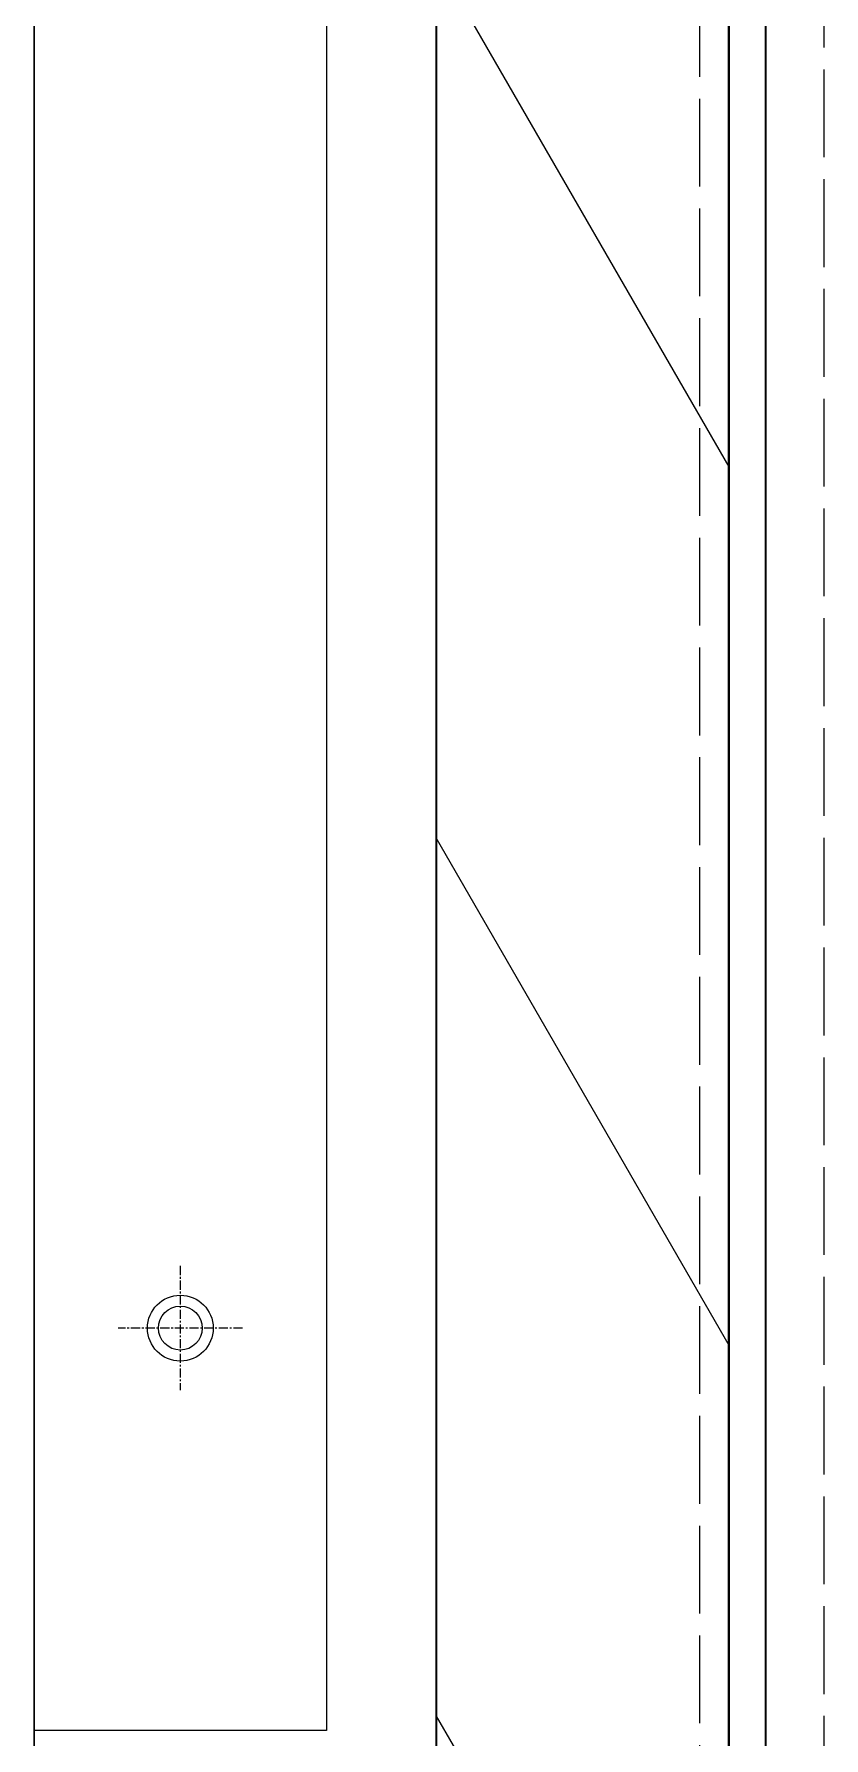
# Model space of a CAD drawing. Header units: millimetres. Extents: x 7627 to 39890, y 4589 to 27403.
# Drawn here: x 18072.6 to 18180.6, y 13755.2 to 13988.1 of the extents above; entities that cross this region are included whole.
import ezdxf

# ---------------------------------------------------------------- set-up
doc = ezdxf.new("R2010")
doc.units = ezdxf.units.MM
doc.linetypes.add('CENTER', pattern=[2, 1.25, -0.25, 0.25, -0.25])
doc.linetypes.add('DASHED', pattern=[15, 12, -3])
doc.layers.add('center', color=1, linetype='CENTER')

# ---------------------------------------------------------------- blocks, each defined once
blk = doc.blocks.new('A$C55E021B5')
at = {"color": 7, "lineweight": 35}
for p, q in [((1374.999025444835, 38.50007679502596), (1374.999025444835, 2102.499800545775)), ((1414.999321274678, 2102.499800545775), (1414.999321274678, 38.50007679502596)), ((1369.999331788727, 2070.499838539894), (1369.999331788727, 209.7874208077847)), ((1369.999331788727, 2070.499838539894), (1369.999331788727, 209.7873063668667)), ((1374.999025444835, 70.50003880079021), (1374.999025444835, 2070.499838539894)), ((1374.999025444835, 2070.499838539894), (1374.999025444835, 209.7873063668667))]:
    blk.add_line(p, q, dxfattribs=at)
at = {"color": 7, "linetype": 'DASHED', "lineweight": 13}
for p, q in [((1361.998997964649, 2074.499776570272), (1361.998997964649, 66.50021521144663)), ((1369.999331788727, 2074.499776570272), (1369.999331788727, 66.50021521144663)), ((1378.999421238652, 1050.499847975821), (1378.999421238652, 38.50007679502596))]:
    blk.add_line(p, q, dxfattribs=at)
at = {"color": 7, "lineweight": 13, "ltscale": 0.1333336477952425}
for p, q in [((1414.999321274678, 934.4677705939685), (1374.999025444835, 865.1857128067932)), ((1414.999321274678, 814.4677986313181), (1374.999025444835, 745.1857408441429)), ((1414.999321274678, 694.4678266687843), (1374.999025444835, 625.1857688814925))]:
    blk.add_line(p, q, dxfattribs=at)
blk = doc.blocks.new('A$C3FF200C2')
for p, q in [((0, 804.9999135783873), (0, -8.642161265015602e-05)), ((40, 804.9999135783873), (40, -8.642161265015602e-05)), ((40, -8.642161265015602e-05), (0, -8.642161265015602e-05))]:
    blk.add_line(p, q)
blk = doc.blocks.new('1')
for p, q in [((18072.63929009635, 16150.70242477677), (18072.63929009635, 12550.7024247763)), ((18072.63929009659, 13066.24773603058), (18072.63929009635, 15372.24787932236))]:
    blk.add_line(p, q)
for centre, radius in [((18092.63929009659, 13811.24787932236), 4.5), ((18092.63929009635, 13811.24787932236), 3)]:
    blk.add_circle(centre, radius)
at = {"layer": 'center'}
for p, q in [((18092.63929009635, 13819.74787932236), (18092.63929009635, 13802.74787932236)), ((18101.13929009635, 13811.24787932236), (18084.13929009635, 13811.24787932236))]:
    blk.add_line(p, q, dxfattribs=at)
at = {"xscale": -1}
blk.add_blockref('A$C55E021B5', (19542.6390141166, 13063.74752828685), dxfattribs=at)
blk.add_blockref('A$C3FF200C2', (18072.63929009635, 13756.24796574397))

msp = doc.modelspace()

# ---------------------------------------------------------------- block references
msp.add_blockref('1', (0, 0))

doc.saveas('drawing.dxf')
